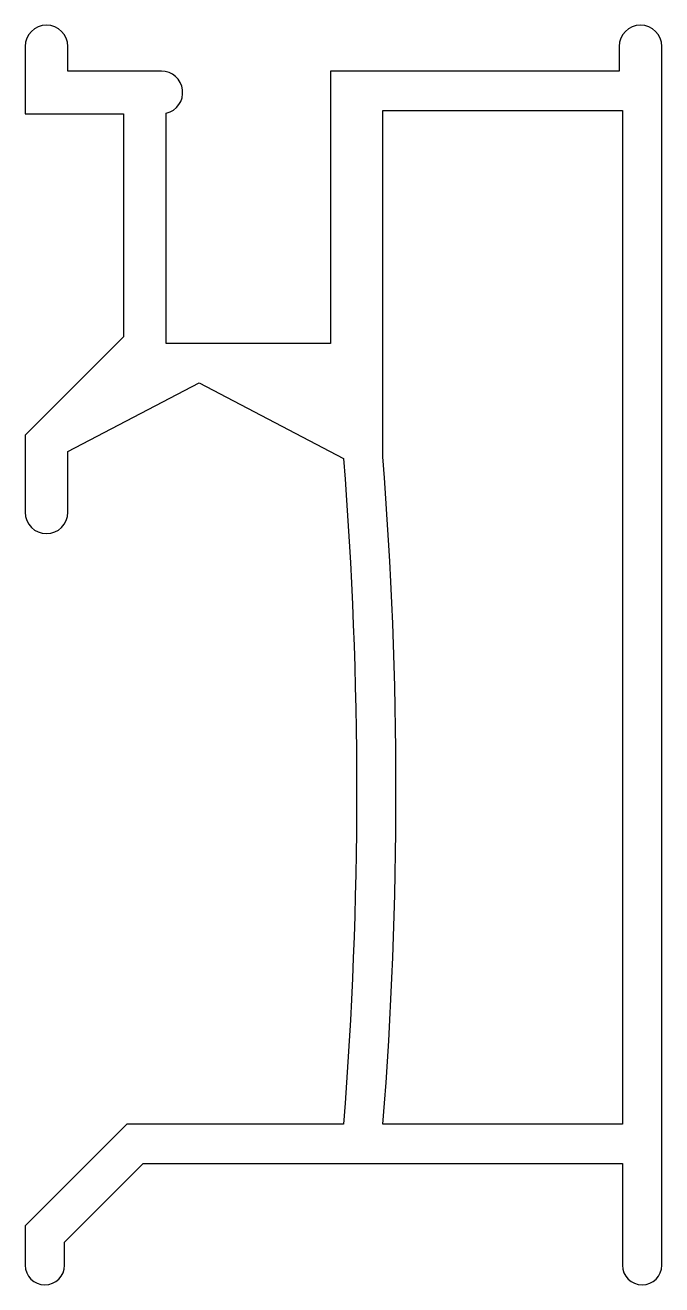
# Model space of a CAD drawing. Extents: x 1316.8 to 1336.2, y 1225.2 to 1263.6.
import ezdxf

# ---------------------------------------------------------------- set-up
doc = ezdxf.new("R2010")
doc.units = 0
doc.layers.add('ANA', color=220, linetype='CONTINUOUS')

msp = doc.modelspace()

# ---------------------------------------------------------------- linework, layer by layer
at = {"layer": 'ANA'}
for points in [[(1334.963, 1228.948), (1334.963, 1225.848, 1), (1336.163, 1225.848), (1336.163, 1262.998, 1), (1334.863, 1262.998), (1334.863, 1262.248), (1326.063, 1262.248), (1326.063, 1253.948), (1321.063, 1253.948), (1321.063, 1260.966, 0.889854), (1320.913, 1262.248), (1318.063, 1262.248), (1318.063, 1262.998, 1), (1316.763, 1262.998), (1316.763, 1260.948), (1319.763, 1260.948), (1319.763, 1254.148), (1316.763, 1251.148), (1316.763, 1248.798, 1), (1318.063, 1248.798), (1318.063, 1250.648), (1322.063, 1252.748), (1326.463, 1250.438, -0.039428), (1326.463, 1230.148), (1319.863, 1230.148), (1316.763, 1227.048), (1316.763, 1225.848, 1), (1317.963, 1225.848), (1317.963, 1226.551), (1320.361, 1228.948)], [(1334.963, 1261.048), (1334.963, 1230.148), (1327.667, 1230.148, 0.039155), (1327.663, 1250.486), (1327.663, 1261.048)]]:
    msp.add_lwpolyline(points, format="xyb", close=True, dxfattribs=at)

doc.saveas('drawing.dxf')
